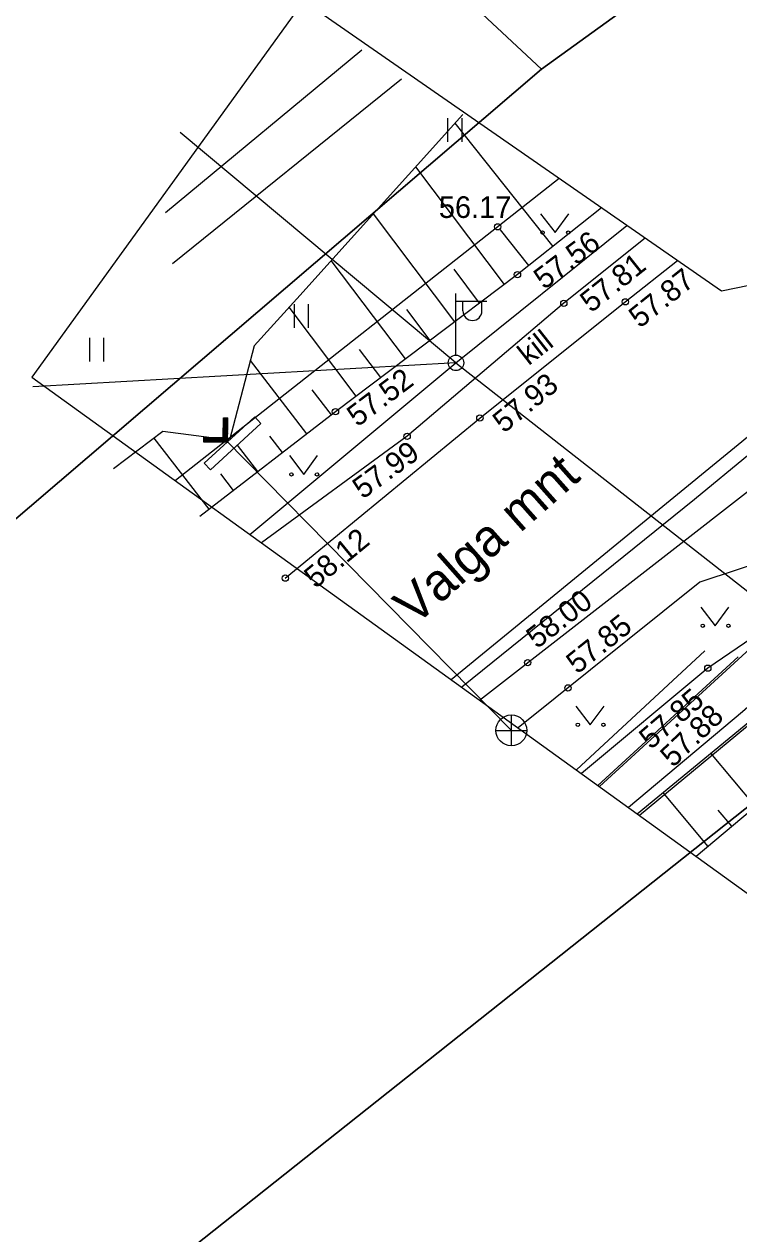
# Model space of a CAD drawing. Extents: x 640740 to 641101, y 6455180 to 6455621.
# Drawn here: x 640802.24 to 640825.34, y 6455353.68 to 6455392.82 of the extents above; entities that cross this region are included whole.
import ezdxf

# ---------------------------------------------------------------- set-up
doc = ezdxf.new("R2010")
doc.units = 0
for name, color, linetype in [('HALJASTUS', 7, 'Continuous'), ('KORGUS-EH2000', 7, 'Continuous'), ('KTRASS', 7, 'Continuous'), ('MOOTPIIR', 7, 'Continuous'), ('MPOHULIIN', 7, 'Continuous'), ('PIIR', 7, 'Continuous'), ('POST', 7, 'Continuous'), ('RELJEEF', 7, 'Continuous'), ('SITRASS', 7, 'Continuous'), ('SKKAEV', 7, 'Continuous'), ('SKTRASS', 7, 'Continuous'), ('TEE', 7, 'Continuous'), ('TRUUP', 7, 'Continuous'), ('VTRASS', 7, 'Continuous')]:
    doc.layers.add(name, color=color, linetype=linetype)

msp = doc.modelspace()

# ---------------------------------------------------------------- linework, layer by layer
at = {"layer": 'HALJASTUS'}
for p, q in [((640813.16, 6455391.981), (640806.807, 6455386.715)), ((640814.438, 6455391.041), (640807.033, 6455385.06)), ((640815.931, 6455389.776), (640815.931, 6455389.015)), ((640816.386, 6455389.776), (640816.386, 6455389.015)), ((640819.538, 6455387.821), (640807.129, 6455378.051)), ((640818.937, 6455386.682), (640819.401, 6455386.075)), ((640819.401, 6455386.075), (640819.846, 6455386.682)), ((640810.969, 6455383.757), (640810.969, 6455382.996)), ((640811.424, 6455383.757), (640811.424, 6455382.996)), ((640804.352, 6455382.666), (640804.352, 6455381.905)), ((640804.807, 6455382.666), (640804.807, 6455381.905)), ((640810.817, 6455378.858), (640811.281, 6455378.251)), ((640811.281, 6455378.251), (640811.726, 6455378.858)), ((640824.114, 6455373.962), (640824.578, 6455373.355)), ((640824.578, 6455373.355), (640825.023, 6455373.962)), ((640820.076, 6455370.759), (640820.539, 6455370.152)), ((640820.539, 6455370.152), (640820.985, 6455370.759))]:
    msp.add_line(p, q, dxfattribs=at)
for centre in [(640819, 6455386.075), (640819.828, 6455386.075), (640810.88, 6455378.251), (640811.708, 6455378.251), (640824.177, 6455373.355), (640825.006, 6455373.355), (640820.138, 6455370.152), (640820.967, 6455370.152)]:
    msp.add_circle(centre, 0.055, dxfattribs=at)
at = {"layer": 'KORGUS-EH2000'}
for centre, radius in [((640817.55, 6455386.26), 0.1), ((640818.188, 6455384.714), 0.102), ((640821.673, 6455383.834), 0.102), ((640819.686, 6455383.786), 0.102), ((640812.305, 6455380.28), 0.102), ((640816.972, 6455380.075), 0.102), ((640814.62, 6455379.484), 0.102), ((640810.682, 6455374.896), 0.102), ((640818.518, 6455372.164), 0.102), ((640824.341, 6455371.983), 0.1), ((640819.82, 6455371.345), 0.102)]:
    msp.add_circle(centre, radius, dxfattribs=at)
at = {"layer": 'KTRASS'}
msp.add_line((640816.044, 6455371.615), (640832.25, 6455384.9), dxfattribs=at)
at = {"layer": 'MOOTPIIR'}
msp.add_lwpolyline([(640802.486, 6455381.402), (640880.493, 6455325.089), (640888.661, 6455337.691), (640854.823, 6455362.119), (640855.648, 6455368.224), (640847.498, 6455388.84), (640824.783, 6455384.179), (640811.266, 6455393.564)], close=True, dxfattribs=at)
at = {"layer": 'MPOHULIIN'}
for points in [[(640816.199, 6455381.859), (640807.289, 6455389.308)], [(640809.539, 6455376.311), (640816.199, 6455381.859), (640821.722, 6455386.304)], [(640816.199, 6455381.859), (640802.518, 6455381.084)], [(640816.199, 6455381.859), (640844.304, 6455359.832), (640878.891, 6455334.452), (640884.572, 6455330.546)]]:
    msp.add_lwpolyline(points, dxfattribs=at)
at = {"layer": 'PIIR'}
for points in [[(640888.18, 6455621.38), (640898.59, 6455613.84), (640930.77, 6455590.43), (640939.22, 6455584.33), (640925.69, 6455558.05), (640919.66, 6455563.02), (640895.42, 6455533.59), (640887.69, 6455494.86), (640881.41, 6455482.61), (640889.62, 6455472), (640901.86, 6455456.18), (640904.31, 6455453.02), (640818.96, 6455391.36), (640792.5, 6455416.05), (640781.26, 6455426.81), (640789.35, 6455434.77), (640784.55, 6455454.41), (640813.85, 6455474.87), (640823.21, 6455508.86), (640798.14, 6455535.97), (640855.22, 6455593.77)], [(640751, 6455378.69), (640792.5, 6455416.05), (640818.96, 6455391.36), (640777.65, 6455356)], [(640832.16, 6455372.68), (640833.2, 6455371.51), (640847.61, 6455355.44), (640864.41, 6455344.6), (640850.83, 6455323.67), (640837.75, 6455334.58), (640808.51, 6455349.82), (640805.4, 6455351.43)]]:
    msp.add_lwpolyline(points, close=True, dxfattribs=at)
msp.add_lwpolyline([(640928.54, 6455441.29), (640909.5, 6455428.26), (640876.23, 6455404.98), (640859.66, 6455392.51), (640843.39, 6455381.6), (640832.16, 6455372.68), (640805.4, 6455351.43), (640771.51, 6455318.53), (640755.89, 6455301.83), (640739.61, 6455314.72), (640762.29, 6455339.11), (640777.65, 6455356), (640818.96, 6455391.36), (640904.31, 6455453.02)], dxfattribs=at)
at = {"layer": 'POST'}
for p, q in [((640816.199, 6455382.109), (640816.199, 6455384.109)), ((640816.199, 6455383.859), (640817.199, 6455383.859)), ((640816.426, 6455383.538), (640816.426, 6455383.859)), ((640817.039, 6455383.538), (640817.039, 6455383.859)), ((640816.199, 6455381.859), (640816.199, 6455381.859))]:
    msp.add_line(p, q, dxfattribs=at)
msp.add_circle((640816.199, 6455381.859), 0.25, dxfattribs=at)
msp.add_arc((640816.732, 6455383.538), 0.306, 180, 0, dxfattribs=at)
at = {"layer": 'RELJEEF'}
for p, q in [((640819.337, 6455385.628), (640816.169, 6455389.61)), ((640817.764, 6455384.394), (640814.897, 6455388.198)), ((640816.166, 6455383.19), (640813.533, 6455386.684)), ((640818.555, 6455385.006), (640817.635, 6455386.161)), ((640814.569, 6455381.987), (640812.169, 6455385.171)), ((640816.965, 6455383.792), (640816.14, 6455384.887)), ((640812.972, 6455380.783), (640810.805, 6455383.658)), ((640815.368, 6455382.588), (640814.613, 6455383.59)), ((640813.771, 6455381.385), (640813.086, 6455382.294)), ((640811.383, 6455379.568), (640809.555, 6455381.935)), ((640812.175, 6455380.179), (640811.551, 6455380.987)), ((640808.218, 6455377.123), (640806.44, 6455379.424)), ((640810.592, 6455378.957), (640810.185, 6455379.484)), ((640809.8, 6455378.345), (640809.138, 6455379.202)), ((640809.009, 6455377.734), (640808.594, 6455378.272)), ((640825.879, 6455367.511), (640824.439, 6455369.229)), ((640824.346, 6455366.226), (640822.895, 6455367.958)), ((640825.113, 6455366.869), (640824.679, 6455367.386))]:
    msp.add_line(p, q, dxfattribs=at)
for points in [[(640816.424, 6455389.892), (640811.055, 6455383.934), (640809.679, 6455382.408), (640808.88, 6455379.364), (640806.728, 6455379.642), (640805.13, 6455378.436)], [(640820.902, 6455386.874), (640818.188, 6455384.714), (640812.305, 6455380.28), (640807.922, 6455376.894)], [(640822.06, 6455367.271), (640825.697, 6455370.265), (640830.368, 6455373.566)], [(640823.959, 6455365.901), (640830.064, 6455371.019), (640831.108, 6455371.437)]]:
    msp.add_lwpolyline(points, dxfattribs=at)
at = {"layer": 'SITRASS'}
for points in [[(640839.72, 6455383.8), (640839.291, 6455383.06), (640827.374, 6455374.143), (640820.838, 6455368.154)], [(640820.092, 6455368.693), (640824.246, 6455372.54)], [(640825.324, 6455372.346), (640820.788, 6455368.19)], [(640827.3, 6455371.495), (640822.135, 6455367.218)]]:
    msp.add_lwpolyline(points, dxfattribs=at)
at = {"layer": 'SKKAEV'}
for p, q in [((640817.99, 6455369.47), (640817.99, 6455370.47)), ((640817.49, 6455369.97), (640818.49, 6455369.97))]:
    msp.add_line(p, q, dxfattribs=at)
msp.add_circle((640817.99, 6455369.97), 0.5, dxfattribs=at)
at = {"layer": 'SKTRASS'}
for p, q in [((640808.676, 6455379.443), (640808.685, 6455380.079)), ((640808.685, 6455380.079), (640808.828, 6455380.077)), ((640808.685, 6455380.074), (640808.827, 6455380)), ((640808.685, 6455380.046), (640808.826, 6455379.972)), ((640808.685, 6455380.018), (640808.826, 6455379.944)), ((640808.73, 6455380.078), (640808.827, 6455380.028)), ((640808.746, 6455379.371), (640808.757, 6455380.078)), ((640808.786, 6455380.078), (640808.827, 6455380.056)), ((640808.816, 6455379.299), (640808.828, 6455380.077)), ((640808.679, 6455379.682), (640808.821, 6455379.608)), ((640808.679, 6455379.654), (640808.82, 6455379.58)), ((640808.679, 6455379.626), (640808.82, 6455379.552)), ((640808.68, 6455379.738), (640808.822, 6455379.664)), ((640808.68, 6455379.71), (640808.821, 6455379.636)), ((640808.681, 6455379.794), (640808.822, 6455379.72)), ((640808.681, 6455379.766), (640808.822, 6455379.692)), ((640808.682, 6455379.878), (640808.824, 6455379.804)), ((640808.682, 6455379.85), (640808.823, 6455379.776)), ((640808.682, 6455379.822), (640808.823, 6455379.748)), ((640808.683, 6455379.934), (640808.825, 6455379.86)), ((640808.683, 6455379.906), (640808.824, 6455379.832)), ((640808.684, 6455379.99), (640808.825, 6455379.916)), ((640808.684, 6455379.962), (640808.825, 6455379.888)), ((640808.04, 6455379.453), (640808.038, 6455379.31)), ((640808.038, 6455379.34), (640808.096, 6455379.31)), ((640808.038, 6455379.31), (640808.816, 6455379.299)), ((640808.039, 6455379.396), (640808.207, 6455379.308)), ((640808.039, 6455379.382), (640808.746, 6455379.371)), ((640808.039, 6455379.368), (640808.152, 6455379.309)), ((640808.04, 6455379.453), (640808.676, 6455379.443)), ((640808.04, 6455379.452), (640808.318, 6455379.306)), ((640808.04, 6455379.424), (640808.263, 6455379.307)), ((640808.094, 6455379.452), (640808.374, 6455379.305)), ((640808.149, 6455379.451), (640808.429, 6455379.305)), ((640808.205, 6455379.45), (640808.485, 6455379.304)), ((640808.26, 6455379.449), (640808.541, 6455379.303)), ((640808.316, 6455379.449), (640808.596, 6455379.302)), ((640808.371, 6455379.448), (640808.652, 6455379.301)), ((640808.427, 6455379.447), (640808.707, 6455379.3)), ((640808.482, 6455379.446), (640808.763, 6455379.3)), ((640808.538, 6455379.445), (640808.816, 6455379.3)), ((640808.594, 6455379.444), (640808.817, 6455379.328)), ((640808.649, 6455379.444), (640808.817, 6455379.356)), ((640808.676, 6455379.458), (640808.817, 6455379.384)), ((640808.677, 6455379.542), (640808.819, 6455379.468)), ((640808.677, 6455379.514), (640808.818, 6455379.44)), ((640808.677, 6455379.486), (640808.818, 6455379.412)), ((640808.678, 6455379.598), (640808.819, 6455379.524)), ((640808.678, 6455379.57), (640808.819, 6455379.496))]:
    msp.add_line(p, q, dxfattribs=at)
msp.add_lwpolyline([(640808.746, 6455379.371), (640817.99, 6455369.97)], dxfattribs=at)
at = {"layer": 'TEE'}
for points in [[(640822.32, 6455385.889), (640819.686, 6455383.786), (640814.62, 6455379.484), (640809.918, 6455376.037)], [(640810.682, 6455374.896), (640816.972, 6455380.075), (640821.673, 6455383.834), (640823.362, 6455385.166)], [(640816.961, 6455370.952), (640825.942, 6455377.942), (640827.854, 6455378.553), (640829.56, 6455378.592), (640830.451, 6455378.244), (640831.052, 6455377.39), (640830.828, 6455376.811), (640830.296, 6455376.22), (640828.549, 6455375.001), (640826.921, 6455373.746), (640824.341, 6455371.983), (640820.255, 6455368.575)], [(640838.839, 6455370.686), (640836.351, 6455373.59), (640834.776, 6455375.366), (640833.226, 6455375.782), (640831.715, 6455375.354), (640827.291, 6455372.18), (640825.464, 6455370.566), (640821.779, 6455367.474)], [(640828.261, 6455374.779), (640826.462, 6455375.553), (640824.082, 6455374.766), (640818.209, 6455370.052)]]:
    msp.add_lwpolyline(points, dxfattribs=at)
at = {"layer": 'TRUUP'}
msp.add_lwpolyline([(640808.261, 6455378.397), (640809.897, 6455379.899), (640809.698, 6455380.115), (640808.062, 6455378.613)], close=True, dxfattribs=at)
at = {"layer": 'VTRASS'}
msp.add_lwpolyline([(640834.695, 6455386.213), (640832.8, 6455384.775), (640823.908, 6455377.444), (640816.39, 6455371.365)], dxfattribs=at)

# ---------------------------------------------------------------- texts
at = {"layer": 'KORGUS-EH2000'}
msp.add_text('56.17', height=0.7, dxfattribs=at).set_placement((640815.647, 6455386.548))
for s, rotation, p in [('57.56', 37.0052, (640819.052, 6455384.209)), ('57.81', 38.5979, (640820.569, 6455383.458)), ('57.87', 38.6464, (640822.142, 6455382.958)), ('57.52', 37.0052, (640813.015, 6455379.766)), ('57.93', 39.1184, (640817.749, 6455379.564)), ('57.99', 36.2481, (640813.187, 6455377.431)), ('58.12', 39.467, (640811.657, 6455374.537)), ('58.00', 37.8931, (640818.82, 6455372.59)), ('57.85', 38.7531, (640820.12, 6455371.77)), (' 57.85', 40.7364, (640822.301, 6455369.158)), (' 57.88', 43.975, (640823.029, 6455368.562))]:
    msp.add_text(s, height=0.7, rotation=rotation, dxfattribs=at).set_placement(p)
at = {"layer": 'TEE'}
for s, height, rotation, p in [('kill', 0.7, 38.1835, (640818.546, 6455381.753)), ('Valga mnt', 1.2, 41.5262, (640814.866, 6455373.326))]:
    msp.add_text(s, height=height, rotation=rotation, dxfattribs=at).set_placement(p)

doc.saveas('drawing.dxf')
